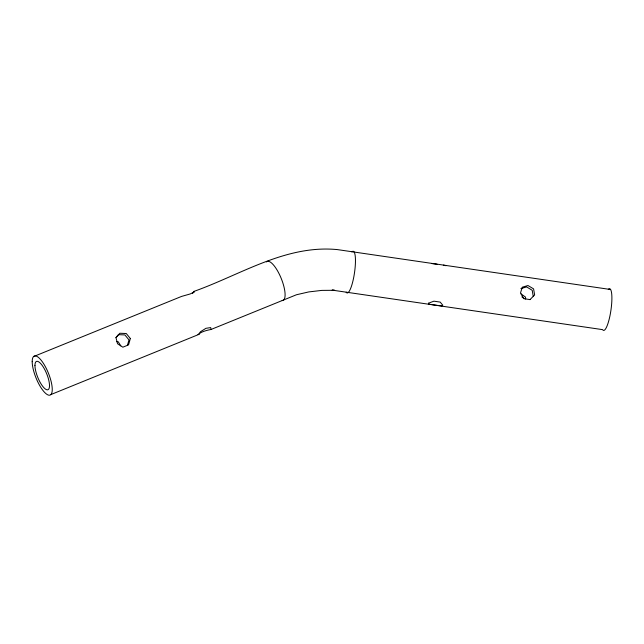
<?xml version="1.0" encoding="UTF-8"?>
<svg xmlns="http://www.w3.org/2000/svg" width="644" height="644" viewBox="0 0 644 644"><rect width="100%" height="100%" fill="white"/><g stroke="black" fill="none" stroke-linecap="round" stroke-linejoin="round"><path stroke-width="0.97" d="M127.44 345.369L128.977 339.919L124.904 334.928L118.416 334.663L115.888 337.625M50.916 394.555L198.899 334.405L200.429 331.765L205.935 328.311L210.717 327.587L211.055 329.47L296.433 294.767L308.742 291.925L321.831 290.396L334.622 290.299L332.143 290.122L602.583 329.631A21.059 4.387 -81.7 0 0 610.987 309.861A21.059 4.387 -81.7 0 0 608.322 289.365M529.94 299.661L534.641 294.952L533.578 288.866L527.967 285.525L522.252 287.216L520.529 292.891L523.701 298.663L529.988 299.581M192.403 293.463L193.804 292.167L193.683 291.491C240.454 274.964 285.727 244.535 337.432 249.606L610.601 289.51M33.544 356.583L181.528 296.433L190.213 293.954L194.367 291.869L193.683 291.491M520.883 288.617L526.591 286.926L532.202 290.275L533.264 296.353M198.899 334.405L197.982 334.542C201.596 331.539 206.644 330.324 211.055 329.47M116.467 341.57L118.222 341.747L120.782 345.876M445.447 265.57L446.171 265.65L443.354 265.143M437.067 264.225L432.068 263.613M521.02 293.914L525.52 297.093L525.657 299.066M521.898 296.908L524.144 298.494M351.89 251.901A21.059 4.387 -81.7 0 1 354.554 272.396A21.059 4.387 -81.7 0 1 346.15 292.167M266.391 261.939A21.059 6.633 67.9 0 1 281.178 278.329A21.059 6.633 67.9 0 1 282.169 300.595M428.663 303.139L428.622 304.113L433.678 304.902L441.977 305.981L442.782 305.2L440.182 302.092L433.903 301.175L428.663 303.139M130.346 338.519L128.559 344.87L122.851 347.188L117.522 343.727L115.992 337.706L119.792 333.254L126.272 333.52L130.346 338.519M32.2 361.687A21.059 6.633 67.9 0 0 47.245 394.571A21.059 6.633 67.9 0 0 47.245 370.453A21.059 6.633 67.9 0 0 32.2 361.687M34.953 365.494A15.279 4.814 67.9 0 0 45.869 389.362A15.279 4.814 67.9 0 0 45.869 371.854A15.279 4.814 67.9 0 0 34.953 365.494"/></g></svg>
